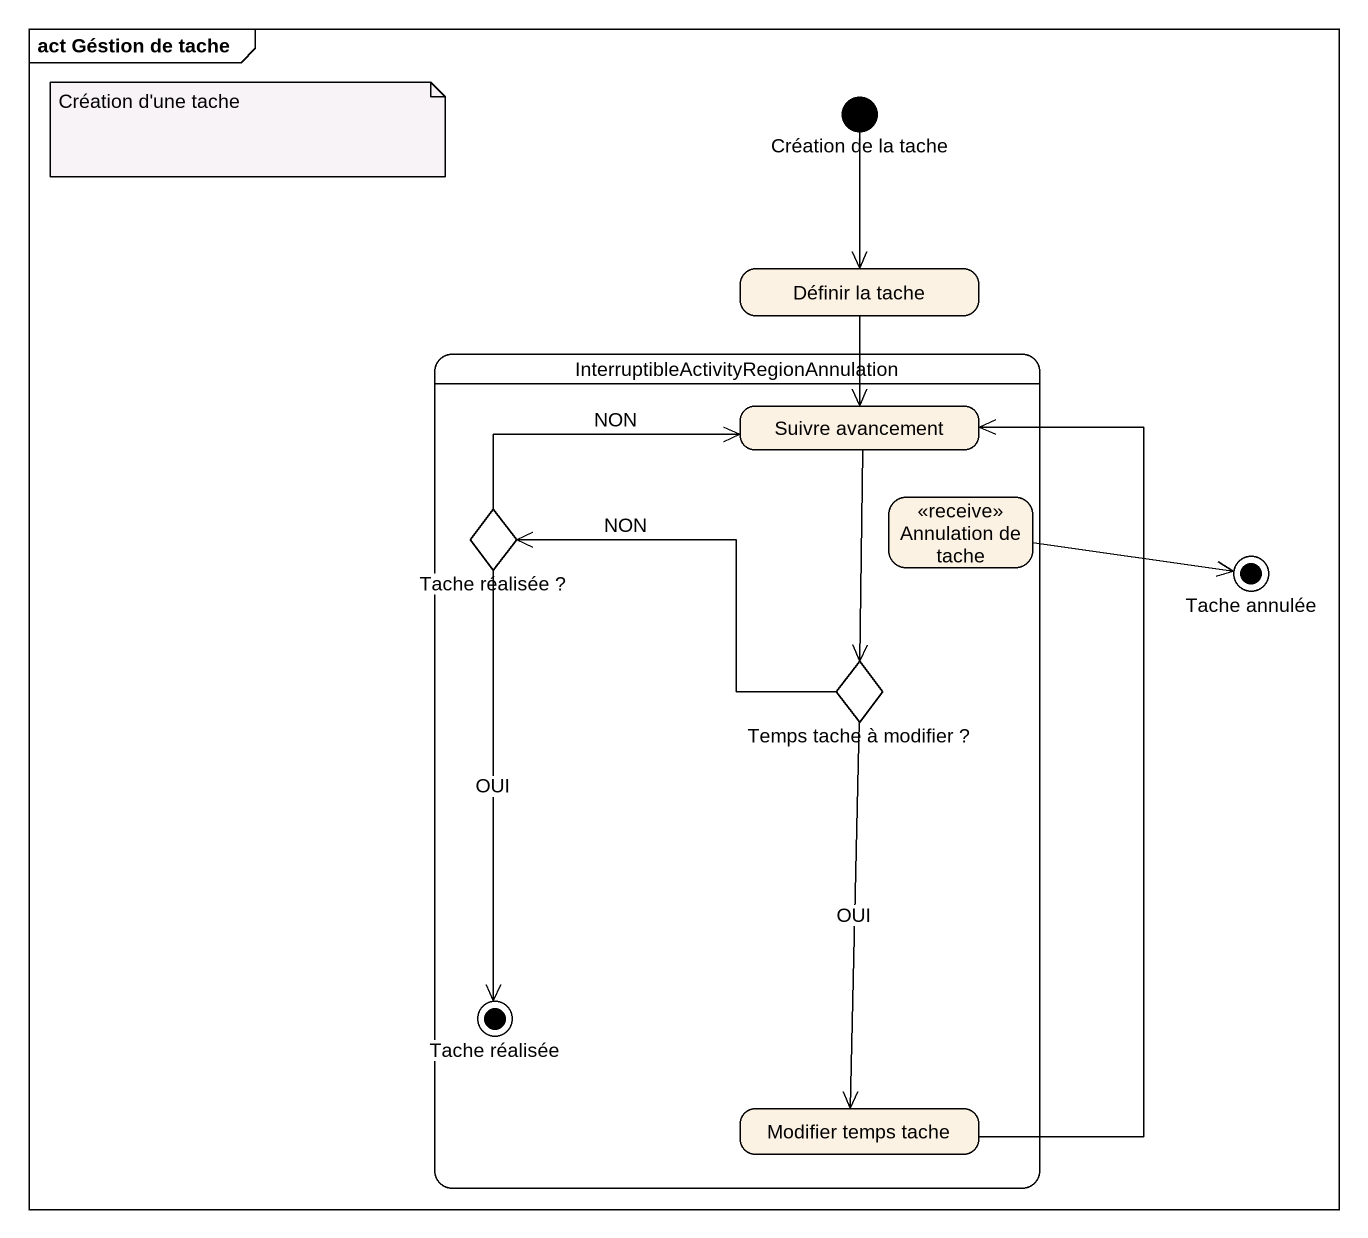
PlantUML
@startuml
mainframe act Géstion de tache
hide empty description
state "Création de la tache" as Création_de_la_tache <<start>>
state "Définir la tache" as Définir_la_tache
state "InterruptibleActivityRegionAnnulation" as InterruptibleActivityRegionA {
  state "Suivre avancement" as Suivre_avancement
  state "Tache réalisée ?" as Tache_réalisée <<choice>>
  state "Annulation de tache" as Annulation_de_tache <<receive>>
  state "Temps tache à modifier ?" as Temps_tache_à_modifier <<choice>>
  state "Tache réalisée" as Tache_réalisée_2 <<end>>
  state "Modifier temps tache" as Modifier_temps_tache
}
state "Tache annulée" as Tache_annulée <<end>>
Création_de_la_tache --> Définir_la_tache
Définir_la_tache --> Suivre_avancement
Suivre_avancement --> Temps_tache_à_modifier
Tache_réalisée -right-> Suivre_avancement : NON
Tache_réalisée --> Tache_réalisée_2 : OUI
Annulation_de_tache -right-> Tache_annulée
Temps_tache_à_modifier -left-> Tache_réalisée : NON
Temps_tache_à_modifier --> Modifier_temps_tache : OUI
Modifier_temps_tache -up-> Suivre_avancement
note as N1
  Création d'une tache
end note
@enduml
